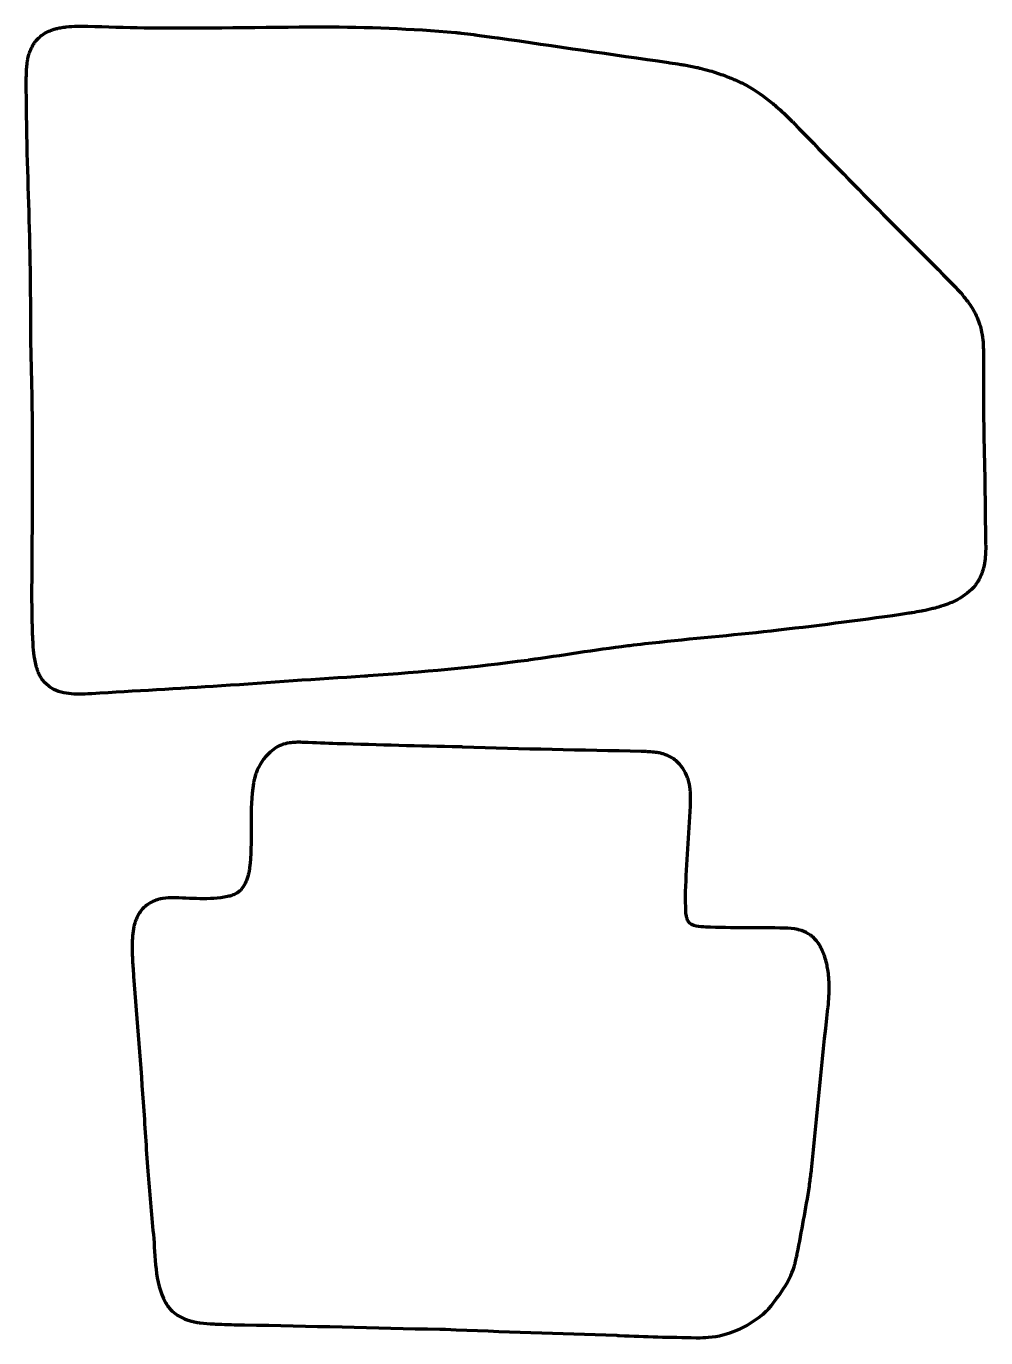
# Model space of a CAD drawing. Extents: x -1892 to -608, y -997 to -5.
# Drawn here: x -1892 to -1192, y -976 to -19 of the extents above; entities that cross this region are included whole.
import ezdxf

# ---------------------------------------------------------------- set-up
doc = ezdxf.new("R2010")
doc.units = 0
doc.layers.add('layer0', color=240, linetype='CONTINUOUS', lineweight=100)

msp = doc.modelspace()

# ---------------------------------------------------------------- linework, layer by layer
at = {"layer": 'layer0'}
for p, q in [((-1847.73, -19.1), (-1847.04, -19.11)), ((-1345.24, -77.25), (-1344.86, -77.58)), ((-1209.03, -214.98), (-1208.71, -215.36)), ((-1230.11, -443.75), (-1230.59, -443.87)), ((-1699.83, -541.77), (-1700.29, -541.84)), ((-1734.56, -648), (-1734.92, -648.46)), ((-1814.56, -696.16), (-1814.55, -696.66))]:
    msp.add_line(p, q, dxfattribs=at)
for points in [[(-1854.35, -19.1), (-1853.84, -19.1), (-1853.42, -19.11)], [(-1891.86, -53.95), (-1891.86, -53.55), (-1891.86, -53.04)], [(-1402.73, -49.18), (-1402.13, -49.3), (-1401.46, -49.45)], [(-1891.94, -61.51), (-1891.95, -60.89), (-1891.95, -60.2)], [(-1332.81, -88.91), (-1332.33, -89.41), (-1331.9, -89.85)], [(-1215.74, -207.65), (-1215.3, -208.09), (-1214.82, -208.59)], [(-1205.32, -219.66), (-1205.06, -219.97), (-1204.75, -220.37)], [(-1193.7, -255.18), (-1193.69, -255.68), (-1193.7, -256.08)], [(-1193.61, -262.72), (-1193.61, -263.41), (-1193.62, -264.02)], [(-1246.82, -447.07), (-1247.5, -447.18), (-1248.11, -447.27)], [(-1237.89, -445.5), (-1238.38, -445.59), (-1238.87, -445.68)], [(-1224.43, -442.12), (-1224.91, -442.27), (-1225.31, -442.37)], [(-1886.79, -471.83), (-1886.82, -471.33), (-1886.84, -470.92)], [(-1701.62, -542.08), (-1702.27, -542.21), (-1702.89, -542.36)], [(-1434.79, -548.5), (-1435.32, -548.45), (-1435.87, -548.41)], [(-1785.59, -654.74), (-1786.02, -654.73), (-1786.53, -654.73)], [(-1814.66, -689.23), (-1814.66, -689.73), (-1814.64, -690.14)], [(-1814.15, -704.74), (-1814.11, -705.43), (-1814.06, -706.04)], [(-1329.7, -915.58), (-1329.56, -914.91), (-1329.45, -914.3)], [(-1331.22, -921.88), (-1331.1, -921.39), (-1331.02, -921)], [(-1349.13, -953.01), (-1348.81, -952.62), (-1348.57, -952.3)]]:
    msp.add_lwpolyline(points, dxfattribs=at)
for points, knots in [([(-1891.86, -53.04), (-1891.77, -49.99), (-1891.47, -46.9), (-1890.93, -43.9), (-1890.93, -43.9), (-1890.89, -43.7), (-1890.71, -42.78), (-1890.66, -42.58), (-1890.66, -42.58), (-1890.39, -41.33), (-1890.06, -40.09), (-1889.67, -38.87), (-1889.67, -38.87), (-1889.61, -38.67), (-1889.36, -37.93), (-1889.28, -37.73), (-1889.28, -37.73), (-1888.9, -36.67), (-1888.45, -35.61), (-1887.95, -34.6), (-1887.95, -34.6), (-1887.87, -34.43), (-1887.56, -33.82), (-1887.46, -33.65), (-1887.46, -33.65), (-1886.99, -32.79), (-1886.47, -31.93), (-1885.91, -31.12), (-1885.91, -31.12), (-1885.81, -30.98), (-1885.46, -30.5), (-1885.36, -30.36), (-1885.36, -30.36), (-1883.43, -27.84), (-1881.01, -25.84), (-1878.29, -24.24), (-1878.29, -24.24), (-1878.01, -24.08), (-1877.66, -23.87), (-1877.38, -23.72), (-1877.38, -23.72), (-1876.1, -23.05), (-1874.76, -22.45), (-1873.41, -21.95), (-1873.41, -21.95), (-1873.23, -21.88), (-1872.55, -21.64), (-1872.36, -21.58), (-1872.36, -21.58), (-1871.26, -21.22), (-1870.12, -20.9), (-1868.98, -20.63), (-1868.98, -20.63), (-1868.77, -20.58), (-1867.99, -20.41), (-1867.78, -20.36), (-1867.78, -20.36), (-1866.56, -20.11), (-1865.33, -19.9), (-1864.1, -19.74), (-1864.1, -19.74), (-1863.9, -19.71), (-1863.05, -19.61), (-1862.85, -19.58), (-1862.85, -19.58), (-1860.04, -19.28), (-1857.18, -19.13), (-1854.35, -19.1)], [0, 0, 0, 0, 0.058824, 0.058824, 0.058824, 0.058824, 0.117647, 0.117647, 0.117647, 0.117647, 0.176471, 0.176471, 0.176471, 0.176471, 0.235294, 0.235294, 0.235294, 0.235294, 0.294118, 0.294118, 0.294118, 0.294118, 0.352941, 0.352941, 0.352941, 0.352941, 0.411765, 0.411765, 0.411765, 0.411765, 0.470588, 0.470588, 0.470588, 0.470588, 0.529412, 0.529412, 0.529412, 0.529412, 0.588235, 0.588235, 0.588235, 0.588235, 0.647059, 0.647059, 0.647059, 0.647059, 0.705882, 0.705882, 0.705882, 0.705882, 0.764706, 0.764706, 0.764706, 0.764706, 0.823529, 0.823529, 0.823529, 0.823529, 0.882353, 0.882353, 0.882353, 0.882353, 0.941176, 0.941176, 0.941176, 0.941176, 1, 1, 1, 1]), ([(-1853.42, -19.11), (-1851.9, -19.11), (-1850.38, -19.09), (-1848.86, -19.09), (-1848.86, -19.09), (-1848.5, -19.09), (-1848.08, -19.1), (-1847.73, -19.1)], [0, 0, 0, 0, 0.5, 0.5, 0.5, 0.5, 1, 1, 1, 1]), ([(-1847.04, -19.11), (-1833.32, -19.4), (-1819.61, -20.03), (-1805.9, -20.21), (-1805.9, -20.21), (-1762.8, -20.8), (-1719.67, -19.68), (-1676.58, -19.47), (-1676.58, -19.47), (-1676.36, -19.47), (-1676.05, -19.47), (-1675.83, -19.47), (-1675.83, -19.47), (-1643.48, -19.59), (-1610.99, -20.84), (-1578.76, -23.67), (-1578.76, -23.67), (-1578.55, -23.69), (-1578.22, -23.72), (-1578.01, -23.74), (-1578.01, -23.74), (-1577.92, -23.75), (-1577.36, -23.8), (-1577.26, -23.81), (-1577.26, -23.81), (-1577.06, -23.83), (-1576.73, -23.87), (-1576.52, -23.89), (-1576.52, -23.89), (-1575.9, -23.96), (-1575.28, -24.04), (-1574.66, -24.11), (-1574.66, -24.11), (-1571.59, -24.48), (-1568.53, -24.83), (-1565.47, -25.2), (-1565.47, -25.2), (-1564.97, -25.26), (-1564.47, -25.33), (-1563.98, -25.39), (-1563.98, -25.39), (-1563.78, -25.42), (-1563.44, -25.46), (-1563.24, -25.49), (-1563.24, -25.49), (-1558.32, -26.14), (-1553.41, -26.8), (-1548.5, -27.49), (-1548.5, -27.49), (-1548.41, -27.51), (-1547.85, -27.59), (-1547.76, -27.6), (-1547.76, -27.6), (-1506.3, -33.57), (-1464.88, -39.62), (-1423.41, -45.56), (-1423.41, -45.56), (-1423.22, -45.59), (-1422.85, -45.65), (-1422.67, -45.67), (-1422.67, -45.67), (-1419.94, -46.07), (-1417.22, -46.52), (-1414.5, -46.94), (-1414.5, -46.94), (-1413.88, -47.04), (-1413.26, -47.13), (-1412.64, -47.23), (-1412.64, -47.23), (-1412.43, -47.27), (-1412.12, -47.32), (-1411.9, -47.36), (-1411.9, -47.36), (-1408.84, -47.89), (-1405.78, -48.55), (-1402.73, -49.18)], [0, 0, 0, 0, 0.052632, 0.052632, 0.052632, 0.052632, 0.105263, 0.105263, 0.105263, 0.105263, 0.157895, 0.157895, 0.157895, 0.157895, 0.210526, 0.210526, 0.210526, 0.210526, 0.263158, 0.263158, 0.263158, 0.263158, 0.315789, 0.315789, 0.315789, 0.315789, 0.368421, 0.368421, 0.368421, 0.368421, 0.421053, 0.421053, 0.421053, 0.421053, 0.473684, 0.473684, 0.473684, 0.473684, 0.526316, 0.526316, 0.526316, 0.526316, 0.578947, 0.578947, 0.578947, 0.578947, 0.631579, 0.631579, 0.631579, 0.631579, 0.684211, 0.684211, 0.684211, 0.684211, 0.736842, 0.736842, 0.736842, 0.736842, 0.789474, 0.789474, 0.789474, 0.789474, 0.842105, 0.842105, 0.842105, 0.842105, 0.894737, 0.894737, 0.894737, 0.894737, 0.947368, 0.947368, 0.947368, 0.947368, 1, 1, 1, 1]), ([(-1891.95, -60.2), (-1891.95, -59.86), (-1891.95, -59.42), (-1891.95, -59.07), (-1891.95, -59.07), (-1891.92, -57.36), (-1891.87, -55.66), (-1891.86, -53.95)], [0, 0, 0, 0, 0.5, 0.5, 0.5, 0.5, 1, 1, 1, 1]), ([(-1401.46, -49.45), (-1401.11, -49.53), (-1400.7, -49.62), (-1400.35, -49.72), (-1400.35, -49.72), (-1397.99, -50.33), (-1395.63, -50.96), (-1393.27, -51.6), (-1393.27, -51.6), (-1389.66, -52.58), (-1386.06, -53.86), (-1382.54, -55.13), (-1382.54, -55.13), (-1382.2, -55.25), (-1381.81, -55.4), (-1381.48, -55.53), (-1381.48, -55.53), (-1378.9, -56.56), (-1376.29, -57.55), (-1373.76, -58.69), (-1373.76, -58.69), (-1371.23, -59.83), (-1368.69, -61.09), (-1366.26, -62.42), (-1366.26, -62.42), (-1359.81, -65.96), (-1353.83, -70.25), (-1348.13, -74.88), (-1348.13, -74.88), (-1347.16, -75.67), (-1346.18, -76.44), (-1345.24, -77.25)], [0, 0, 0, 0, 0.125, 0.125, 0.125, 0.125, 0.25, 0.25, 0.25, 0.25, 0.375, 0.375, 0.375, 0.375, 0.5, 0.5, 0.5, 0.5, 0.625, 0.625, 0.625, 0.625, 0.75, 0.75, 0.75, 0.75, 0.875, 0.875, 0.875, 0.875, 1, 1, 1, 1]), ([(-1886.84, -470.92), (-1886.9, -469.58), (-1886.99, -468.23), (-1887.07, -466.89), (-1887.07, -466.89), (-1887.09, -466.53), (-1887.11, -466.12), (-1887.12, -465.76), (-1887.12, -465.76), (-1887.31, -461.32), (-1887.48, -456.88), (-1887.57, -452.43), (-1887.57, -452.43), (-1887.57, -452.24), (-1887.58, -451.88), (-1887.58, -451.68), (-1887.58, -451.68), (-1887.68, -444.79), (-1887.8, -437.89), (-1887.79, -430.99), (-1887.79, -430.99), (-1887.79, -430.78), (-1887.79, -430.45), (-1887.79, -430.24), (-1887.79, -430.24), (-1887.47, -382.36), (-1887.03, -334.46), (-1887.68, -286.58), (-1887.68, -286.58), (-1887.87, -273), (-1888.41, -259.42), (-1888.57, -245.84), (-1888.57, -245.84), (-1888.75, -231.6), (-1888.63, -217.36), (-1888.8, -203.12), (-1888.8, -203.12), (-1889.19, -170.62), (-1890.52, -138.19), (-1891.3, -105.69), (-1891.3, -105.69), (-1891.65, -90.97), (-1891.76, -76.24), (-1891.94, -61.51)], [0, 0, 0, 0, 0.090909, 0.090909, 0.090909, 0.090909, 0.181818, 0.181818, 0.181818, 0.181818, 0.272727, 0.272727, 0.272727, 0.272727, 0.363636, 0.363636, 0.363636, 0.363636, 0.454545, 0.454545, 0.454545, 0.454545, 0.545455, 0.545455, 0.545455, 0.545455, 0.636364, 0.636364, 0.636364, 0.636364, 0.727273, 0.727273, 0.727273, 0.727273, 0.818182, 0.818182, 0.818182, 0.818182, 0.909091, 0.909091, 0.909091, 0.909091, 1, 1, 1, 1]), ([(-1344.86, -77.58), (-1342.99, -79.22), (-1341.13, -80.88), (-1339.31, -82.58), (-1339.31, -82.58), (-1337.38, -84.39), (-1335.5, -86.26), (-1333.61, -88.11), (-1333.61, -88.11), (-1333.35, -88.37), (-1333.06, -88.66), (-1332.81, -88.91)], [0, 0, 0, 0, 0.333333, 0.333333, 0.333333, 0.333333, 0.666667, 0.666667, 0.666667, 0.666667, 1, 1, 1, 1]), ([(-1214.82, -208.59), (-1214.57, -208.84), (-1214.29, -209.15), (-1214.05, -209.41), (-1214.05, -209.41), (-1212.37, -211.26), (-1210.67, -213.1), (-1209.03, -214.98)], [0, 0, 0, 0, 0.5, 0.5, 0.5, 0.5, 1, 1, 1, 1]), ([(-1204.75, -220.37), (-1202.76, -222.98), (-1201.03, -225.88), (-1199.55, -228.81), (-1199.55, -228.81), (-1198.65, -230.58), (-1197.85, -232.42), (-1197.16, -234.29), (-1197.16, -234.29), (-1197.08, -234.51), (-1196.79, -235.34), (-1196.71, -235.56), (-1196.71, -235.56), (-1196.31, -236.77), (-1195.95, -237.99), (-1195.63, -239.22), (-1195.63, -239.22), (-1195.57, -239.44), (-1195.39, -240.2), (-1195.34, -240.42), (-1195.34, -240.42), (-1194.24, -245.24), (-1193.81, -250.24), (-1193.7, -255.18)], [0, 0, 0, 0, 0.166667, 0.166667, 0.166667, 0.166667, 0.333333, 0.333333, 0.333333, 0.333333, 0.5, 0.5, 0.5, 0.5, 0.666667, 0.666667, 0.666667, 0.666667, 0.833333, 0.833333, 0.833333, 0.833333, 1, 1, 1, 1]), ([(-1193.7, -256.08), (-1193.69, -257.91), (-1193.64, -259.75), (-1193.62, -261.58), (-1193.62, -261.58), (-1193.61, -261.95), (-1193.61, -262.35), (-1193.61, -262.72)], [0, 0, 0, 0, 0.5, 0.5, 0.5, 0.5, 1, 1, 1, 1]), ([(-1193.62, -264.02), (-1193.84, -291.68), (-1193.43, -319.22), (-1192.76, -346.87), (-1192.76, -346.87), (-1192.75, -347.08), (-1192.74, -347.41), (-1192.74, -347.62), (-1192.74, -347.62), (-1192.41, -364.07), (-1192.45, -380.52), (-1192.04, -396.98), (-1192.04, -396.98), (-1192.03, -397.4), (-1192.02, -397.66), (-1192.01, -398.07), (-1192.01, -398.07), (-1191.96, -400.88), (-1192.06, -403.71), (-1192.31, -406.5), (-1192.31, -406.5), (-1192.32, -406.66), (-1192.39, -407.34), (-1192.4, -407.5), (-1192.4, -407.5), (-1192.65, -409.72), (-1193.02, -411.93), (-1193.56, -414.1), (-1193.56, -414.1), (-1193.6, -414.25), (-1193.74, -414.78), (-1193.78, -414.93), (-1193.78, -414.93), (-1194.08, -416.02), (-1194.42, -417.1), (-1194.82, -418.15), (-1194.82, -418.15), (-1195.11, -418.94), (-1195.44, -419.73), (-1195.78, -420.5), (-1195.78, -420.5), (-1195.85, -420.63), (-1196.08, -421.13), (-1196.14, -421.26), (-1196.14, -421.26), (-1196.51, -422.01), (-1196.91, -422.76), (-1197.33, -423.48), (-1197.33, -423.48), (-1197.88, -424.43), (-1198.49, -425.36), (-1199.14, -426.24), (-1199.14, -426.24), (-1199.23, -426.37), (-1199.57, -426.8), (-1199.67, -426.92), (-1199.67, -426.92), (-1203.13, -431.22), (-1207.62, -434.55), (-1212.46, -437.15), (-1212.46, -437.15), (-1216.26, -439.18), (-1220.3, -440.88), (-1224.43, -442.12)], [0, 0, 0, 0, 0.0625, 0.0625, 0.0625, 0.0625, 0.125, 0.125, 0.125, 0.125, 0.1875, 0.1875, 0.1875, 0.1875, 0.25, 0.25, 0.25, 0.25, 0.3125, 0.3125, 0.3125, 0.3125, 0.375, 0.375, 0.375, 0.375, 0.4375, 0.4375, 0.4375, 0.4375, 0.5, 0.5, 0.5, 0.5, 0.5625, 0.5625, 0.5625, 0.5625, 0.625, 0.625, 0.625, 0.625, 0.6875, 0.6875, 0.6875, 0.6875, 0.75, 0.75, 0.75, 0.75, 0.8125, 0.8125, 0.8125, 0.8125, 0.875, 0.875, 0.875, 0.875, 0.9375, 0.9375, 0.9375, 0.9375, 1, 1, 1, 1]), ([(-1248.11, -447.27), (-1279.68, -451.96), (-1311.48, -455.93), (-1343.17, -459.61), (-1343.17, -459.61), (-1372.08, -462.96), (-1400.97, -465.39), (-1429.91, -468.45), (-1429.91, -468.45), (-1437.16, -469.21), (-1444.4, -470.05), (-1451.64, -470.88), (-1451.64, -470.88), (-1451.84, -470.9), (-1452.18, -470.94), (-1452.38, -470.97), (-1452.38, -470.97), (-1452.48, -470.98), (-1453.03, -471.05), (-1453.12, -471.06), (-1453.12, -471.06), (-1477.32, -474.09), (-1501.38, -478.11), (-1525.53, -481.47), (-1525.53, -481.47), (-1525.62, -481.48), (-1526.19, -481.56), (-1526.28, -481.57), (-1526.28, -481.57), (-1564.82, -486.78), (-1603.71, -490.23), (-1642.49, -492.98), (-1642.49, -492.98), (-1642.69, -492.99), (-1643.03, -493.02), (-1643.24, -493.03), (-1643.24, -493.03), (-1643.86, -493.07), (-1644.49, -493.11), (-1645.11, -493.15), (-1645.11, -493.15), (-1680, -495.31), (-1714.68, -497.84), (-1749.55, -500.21), (-1749.55, -500.21), (-1781.06, -502.35), (-1812.6, -503.91), (-1844.1, -505.94), (-1844.1, -505.94), (-1844.52, -505.97), (-1844.76, -505.99), (-1845.16, -506.01), (-1845.16, -506.01), (-1847.78, -506.17), (-1850.4, -506.24), (-1853.02, -506.27)], [0, 0, 0, 0, 0.071429, 0.071429, 0.071429, 0.071429, 0.142857, 0.142857, 0.142857, 0.142857, 0.214286, 0.214286, 0.214286, 0.214286, 0.285714, 0.285714, 0.285714, 0.285714, 0.357143, 0.357143, 0.357143, 0.357143, 0.428571, 0.428571, 0.428571, 0.428571, 0.5, 0.5, 0.5, 0.5, 0.571429, 0.571429, 0.571429, 0.571429, 0.642857, 0.642857, 0.642857, 0.642857, 0.714286, 0.714286, 0.714286, 0.714286, 0.785714, 0.785714, 0.785714, 0.785714, 0.857143, 0.857143, 0.857143, 0.857143, 0.928571, 0.928571, 0.928571, 0.928571, 1, 1, 1, 1]), ([(-1238.87, -445.68), (-1241.15, -446.09), (-1243.42, -446.49), (-1245.7, -446.89), (-1245.7, -446.89), (-1246.05, -446.95), (-1246.46, -447.02), (-1246.82, -447.07)], [0, 0, 0, 0, 0.5, 0.5, 0.5, 0.5, 1, 1, 1, 1]), ([(-1853.02, -506.27), (-1863.33, -506.38), (-1874.31, -504.32), (-1880.51, -495.21), (-1880.51, -495.21), (-1880.61, -495.06), (-1880.99, -494.47), (-1881.08, -494.32), (-1881.08, -494.32), (-1881.66, -493.37), (-1882.18, -492.35), (-1882.64, -491.34), (-1882.64, -491.34), (-1882.73, -491.15), (-1883.04, -490.44), (-1883.12, -490.25), (-1883.12, -490.25), (-1883.58, -489.12), (-1883.99, -487.96), (-1884.34, -486.8), (-1884.34, -486.8), (-1884.41, -486.59), (-1884.63, -485.82), (-1884.68, -485.61), (-1884.68, -485.61), (-1885.11, -484.03), (-1885.47, -482.41), (-1885.75, -480.78), (-1885.75, -480.78), (-1886.26, -477.83), (-1886.6, -474.82), (-1886.79, -471.83)], [0, 0, 0, 0, 0.125, 0.125, 0.125, 0.125, 0.25, 0.25, 0.25, 0.25, 0.375, 0.375, 0.375, 0.375, 0.5, 0.5, 0.5, 0.5, 0.625, 0.625, 0.625, 0.625, 0.75, 0.75, 0.75, 0.75, 0.875, 0.875, 0.875, 0.875, 1, 1, 1, 1]), ([(-1702.89, -542.36), (-1707.08, -543.41), (-1710.92, -545.62), (-1714.1, -548.53), (-1714.1, -548.53), (-1718.66, -552.7), (-1722.19, -558.14), (-1724.29, -563.95), (-1724.29, -563.95), (-1724.31, -564.01), (-1724.51, -564.57), (-1724.52, -564.62), (-1724.52, -564.62), (-1724.78, -565.38), (-1725, -566.16), (-1725.21, -566.93), (-1725.21, -566.93), (-1725.5, -568.04), (-1725.76, -569.17), (-1725.97, -570.3), (-1725.97, -570.3), (-1726, -570.45), (-1726.1, -571.02), (-1726.13, -571.17), (-1726.13, -571.17), (-1729.37, -590.5), (-1726.82, -610.32), (-1728.66, -629.74), (-1728.66, -629.74), (-1728.77, -630.93), (-1728.91, -632.12), (-1729.08, -633.29), (-1729.08, -633.29), (-1729.11, -633.51), (-1729.24, -634.31), (-1729.28, -634.53), (-1729.28, -634.53), (-1729.48, -635.71), (-1729.71, -636.9), (-1730, -638.07), (-1730, -638.07), (-1730.04, -638.26), (-1730.23, -638.97), (-1730.28, -639.16), (-1730.28, -639.16), (-1730.57, -640.17), (-1730.9, -641.18), (-1731.28, -642.16), (-1731.28, -642.16), (-1731.34, -642.31), (-1731.59, -642.92), (-1731.65, -643.07), (-1731.65, -643.07), (-1732.42, -644.81), (-1733.41, -646.48), (-1734.56, -648)], [0, 0, 0, 0, 0.071429, 0.071429, 0.071429, 0.071429, 0.142857, 0.142857, 0.142857, 0.142857, 0.214286, 0.214286, 0.214286, 0.214286, 0.285714, 0.285714, 0.285714, 0.285714, 0.357143, 0.357143, 0.357143, 0.357143, 0.428571, 0.428571, 0.428571, 0.428571, 0.5, 0.5, 0.5, 0.5, 0.571429, 0.571429, 0.571429, 0.571429, 0.642857, 0.642857, 0.642857, 0.642857, 0.714286, 0.714286, 0.714286, 0.714286, 0.785714, 0.785714, 0.785714, 0.785714, 0.857143, 0.857143, 0.857143, 0.857143, 0.928571, 0.928571, 0.928571, 0.928571, 1, 1, 1, 1]), ([(-1435.87, -548.41), (-1436.66, -548.35), (-1437.45, -548.29), (-1438.25, -548.25), (-1438.25, -548.25), (-1438.46, -548.23), (-1439.25, -548.19), (-1439.46, -548.18), (-1439.46, -548.18), (-1440.72, -548.12), (-1441.98, -548.07), (-1443.24, -548.04), (-1443.24, -548.04), (-1486.65, -546.87), (-1530.08, -546.57), (-1573.47, -544.8), (-1573.47, -544.8), (-1573.68, -544.79), (-1574.01, -544.78), (-1574.22, -544.77), (-1574.22, -544.77), (-1574.31, -544.77), (-1574.87, -544.75), (-1574.97, -544.75), (-1574.97, -544.75), (-1575.18, -544.74), (-1575.5, -544.74), (-1575.72, -544.73), (-1575.72, -544.73), (-1605.29, -544.19), (-1634.86, -543.2), (-1664.43, -542.43), (-1664.43, -542.43), (-1664.52, -542.43), (-1665.09, -542.41), (-1665.18, -542.41), (-1665.18, -542.41), (-1673.21, -542.16), (-1681.23, -541.8), (-1689.25, -541.45), (-1689.25, -541.45), (-1689.87, -541.43), (-1690.49, -541.4), (-1691.11, -541.38), (-1691.11, -541.38), (-1691.65, -541.36), (-1692.18, -541.35), (-1692.72, -541.35), (-1692.72, -541.35), (-1692.97, -541.34), (-1693.32, -541.34), (-1693.57, -541.34), (-1693.57, -541.34), (-1694.68, -541.35), (-1695.78, -541.38), (-1696.89, -541.46), (-1696.89, -541.46), (-1697.01, -541.46), (-1697.51, -541.5), (-1697.64, -541.51), (-1697.64, -541.51), (-1698.37, -541.58), (-1699.1, -541.66), (-1699.83, -541.77)], [0, 0, 0, 0, 0.0625, 0.0625, 0.0625, 0.0625, 0.125, 0.125, 0.125, 0.125, 0.1875, 0.1875, 0.1875, 0.1875, 0.25, 0.25, 0.25, 0.25, 0.3125, 0.3125, 0.3125, 0.3125, 0.375, 0.375, 0.375, 0.375, 0.4375, 0.4375, 0.4375, 0.4375, 0.5, 0.5, 0.5, 0.5, 0.5625, 0.5625, 0.5625, 0.5625, 0.625, 0.625, 0.625, 0.625, 0.6875, 0.6875, 0.6875, 0.6875, 0.75, 0.75, 0.75, 0.75, 0.8125, 0.8125, 0.8125, 0.8125, 0.875, 0.875, 0.875, 0.875, 0.9375, 0.9375, 0.9375, 0.9375, 1, 1, 1, 1]), ([(-1329.45, -914.3), (-1326.36, -897.96), (-1323.15, -881.56), (-1320.65, -865.1), (-1320.65, -865.1), (-1320.64, -864.99), (-1320.56, -864.47), (-1320.54, -864.36), (-1320.54, -864.36), (-1320.51, -864.15), (-1320.47, -863.83), (-1320.44, -863.62), (-1320.44, -863.62), (-1320, -860.42), (-1319.56, -857.22), (-1319.19, -854.01), (-1319.19, -854.01), (-1319.17, -853.79), (-1319.14, -853.49), (-1319.11, -853.26), (-1319.11, -853.26), (-1314.95, -813.94), (-1311.63, -774.56), (-1307.08, -735.27), (-1307.08, -735.27), (-1307.03, -734.86), (-1307, -734.61), (-1306.95, -734.21), (-1306.95, -734.21), (-1306.39, -729.16), (-1306.14, -724.04), (-1306.19, -718.95), (-1306.19, -718.95), (-1306.2, -718.72), (-1306.21, -717.92), (-1306.22, -717.69), (-1306.22, -717.69), (-1306.25, -716.46), (-1306.31, -715.23), (-1306.39, -713.99), (-1306.39, -713.99), (-1306.4, -713.77), (-1306.47, -712.96), (-1306.48, -712.74), (-1306.48, -712.74), (-1306.65, -710.87), (-1306.88, -709.01), (-1307.17, -707.16), (-1307.17, -707.16), (-1307.41, -705.72), (-1307.68, -704.29), (-1308, -702.87), (-1308, -702.87), (-1308.39, -701.15), (-1308.86, -699.44), (-1309.42, -697.77), (-1309.42, -697.77), (-1309.48, -697.55), (-1309.75, -696.79), (-1309.83, -696.58), (-1309.83, -696.58), (-1310.25, -695.41), (-1310.72, -694.25), (-1311.24, -693.12), (-1311.24, -693.12), (-1311.33, -692.92), (-1311.67, -692.2), (-1311.77, -692), (-1311.77, -692), (-1312.29, -690.95), (-1312.86, -689.91), (-1313.48, -688.92), (-1313.48, -688.92), (-1313.59, -688.76), (-1313.99, -688.15), (-1314.1, -687.99), (-1314.1, -687.99), (-1314.93, -686.79), (-1315.86, -685.63), (-1316.88, -684.58), (-1316.88, -684.58), (-1317.59, -683.84), (-1318.36, -683.13), (-1319.16, -682.49), (-1319.16, -682.49), (-1319.28, -682.39), (-1319.8, -681.99), (-1319.93, -681.9), (-1319.93, -681.9), (-1321.84, -680.53), (-1324.04, -679.42), (-1326.28, -678.71), (-1326.28, -678.71), (-1326.98, -678.49), (-1327.7, -678.29), (-1328.42, -678.11), (-1328.42, -678.11), (-1328.49, -678.09), (-1329.06, -677.97), (-1329.12, -677.95), (-1329.12, -677.95), (-1332.25, -677.28), (-1335.48, -676.99), (-1338.67, -676.9), (-1338.67, -676.9), (-1357.86, -676.36), (-1377.08, -677.01), (-1396.25, -676.06), (-1396.25, -676.06), (-1400.41, -675.85), (-1406.52, -676.08), (-1409, -671.88), (-1409, -671.88), (-1409.6, -670.86), (-1410.16, -669.13), (-1410.4, -667.97), (-1410.4, -667.97), (-1410.87, -665.72), (-1410.75, -663.17), (-1410.85, -660.86), (-1410.85, -660.86), (-1410.99, -657.78), (-1411.06, -654.65), (-1411.02, -651.56), (-1411.02, -651.56), (-1411.02, -651.47), (-1411.01, -650.91), (-1411.01, -650.81), (-1411.01, -650.81), (-1411.01, -650.6), (-1410.99, -650.28), (-1410.98, -650.07), (-1410.98, -650.07), (-1410.03, -629.33), (-1408.66, -608.6), (-1407.45, -587.88), (-1407.45, -587.88), (-1407.34, -585.91), (-1407.3, -583.94), (-1407.3, -581.97), (-1407.3, -581.97), (-1407.3, -580.91), (-1407.33, -579.86), (-1407.36, -578.8), (-1407.36, -578.8), (-1407.38, -578.39), (-1407.41, -577.77), (-1407.44, -577.35), (-1407.44, -577.35), (-1407.45, -577.14), (-1407.53, -576.21), (-1407.55, -575.99), (-1407.55, -575.99), (-1407.67, -574.77), (-1407.85, -573.53), (-1408.07, -572.32), (-1408.07, -572.32), (-1408.11, -572.12), (-1408.26, -571.41), (-1408.3, -571.22), (-1408.3, -571.22), (-1408.6, -569.88), (-1408.98, -568.54), (-1409.45, -567.25), (-1409.45, -567.25), (-1410.36, -564.78), (-1411.56, -562.39), (-1413.06, -560.23), (-1413.06, -560.23), (-1414.33, -558.39), (-1415.81, -556.68), (-1417.47, -555.19), (-1417.47, -555.19), (-1417.59, -555.09), (-1418.01, -554.72), (-1418.13, -554.63), (-1418.13, -554.63), (-1419.09, -553.85), (-1420.12, -553.14), (-1421.17, -552.51), (-1421.17, -552.51), (-1423.03, -551.41), (-1425.05, -550.53), (-1427.11, -549.88), (-1427.11, -549.88), (-1427.25, -549.84), (-1427.71, -549.71), (-1427.84, -549.67), (-1427.84, -549.67), (-1428.61, -549.47), (-1429.38, -549.3), (-1430.16, -549.15), (-1430.16, -549.15), (-1430.32, -549.12), (-1430.85, -549.02), (-1431.02, -548.99), (-1431.02, -548.99), (-1431.93, -548.83), (-1432.86, -548.71), (-1433.79, -548.6), (-1433.79, -548.6), (-1433.95, -548.58), (-1434.63, -548.51), (-1434.79, -548.5)], [0, 0, 0, 0, 0.019608, 0.019608, 0.019608, 0.019608, 0.039216, 0.039216, 0.039216, 0.039216, 0.058824, 0.058824, 0.058824, 0.058824, 0.078431, 0.078431, 0.078431, 0.078431, 0.098039, 0.098039, 0.098039, 0.098039, 0.117647, 0.117647, 0.117647, 0.117647, 0.137255, 0.137255, 0.137255, 0.137255, 0.156863, 0.156863, 0.156863, 0.156863, 0.176471, 0.176471, 0.176471, 0.176471, 0.196078, 0.196078, 0.196078, 0.196078, 0.215686, 0.215686, 0.215686, 0.215686, 0.235294, 0.235294, 0.235294, 0.235294, 0.254902, 0.254902, 0.254902, 0.254902, 0.27451, 0.27451, 0.27451, 0.27451, 0.294118, 0.294118, 0.294118, 0.294118, 0.313726, 0.313726, 0.313726, 0.313726, 0.333333, 0.333333, 0.333333, 0.333333, 0.352941, 0.352941, 0.352941, 0.352941, 0.372549, 0.372549, 0.372549, 0.372549, 0.392157, 0.392157, 0.392157, 0.392157, 0.411765, 0.411765, 0.411765, 0.411765, 0.431373, 0.431373, 0.431373, 0.431373, 0.45098, 0.45098, 0.45098, 0.45098, 0.470588, 0.470588, 0.470588, 0.470588, 0.490196, 0.490196, 0.490196, 0.490196, 0.509804, 0.509804, 0.509804, 0.509804, 0.529412, 0.529412, 0.529412, 0.529412, 0.54902, 0.54902, 0.54902, 0.54902, 0.568627, 0.568627, 0.568627, 0.568627, 0.588235, 0.588235, 0.588235, 0.588235, 0.607843, 0.607843, 0.607843, 0.607843, 0.627451, 0.627451, 0.627451, 0.627451, 0.647059, 0.647059, 0.647059, 0.647059, 0.666667, 0.666667, 0.666667, 0.666667, 0.686275, 0.686275, 0.686275, 0.686275, 0.705882, 0.705882, 0.705882, 0.705882, 0.72549, 0.72549, 0.72549, 0.72549, 0.745098, 0.745098, 0.745098, 0.745098, 0.764706, 0.764706, 0.764706, 0.764706, 0.784314, 0.784314, 0.784314, 0.784314, 0.803922, 0.803922, 0.803922, 0.803922, 0.823529, 0.823529, 0.823529, 0.823529, 0.843137, 0.843137, 0.843137, 0.843137, 0.862745, 0.862745, 0.862745, 0.862745, 0.882353, 0.882353, 0.882353, 0.882353, 0.901961, 0.901961, 0.901961, 0.901961, 0.921569, 0.921569, 0.921569, 0.921569, 0.941177, 0.941177, 0.941177, 0.941177, 0.960784, 0.960784, 0.960784, 0.960784, 0.980392, 0.980392, 0.980392, 0.980392, 1, 1, 1, 1]), ([(-1734.92, -648.46), (-1735.29, -648.91), (-1735.71, -649.35), (-1736.15, -649.74), (-1736.15, -649.74), (-1736.69, -650.22), (-1737.28, -650.66), (-1737.88, -651.05), (-1737.88, -651.05), (-1738.82, -651.67), (-1739.85, -652.21), (-1740.89, -652.63), (-1740.89, -652.63), (-1741.04, -652.69), (-1741.64, -652.91), (-1741.79, -652.96), (-1741.79, -652.96), (-1742.86, -653.32), (-1743.97, -653.61), (-1745.07, -653.85), (-1745.07, -653.85), (-1758.22, -656.73), (-1772.26, -654.83), (-1785.59, -654.74)], [0, 0, 0, 0, 0.166667, 0.166667, 0.166667, 0.166667, 0.333333, 0.333333, 0.333333, 0.333333, 0.5, 0.5, 0.5, 0.5, 0.666667, 0.666667, 0.666667, 0.666667, 0.833333, 0.833333, 0.833333, 0.833333, 1, 1, 1, 1]), ([(-1786.53, -654.73), (-1789.02, -654.77), (-1791.65, -655.01), (-1794.09, -655.52), (-1794.09, -655.52), (-1794.85, -655.68), (-1795.61, -655.89), (-1796.35, -656.13), (-1796.35, -656.13), (-1799.24, -657.05), (-1802.02, -658.48), (-1804.4, -660.37), (-1804.4, -660.37), (-1804.5, -660.45), (-1804.87, -660.75), (-1804.97, -660.84), (-1804.97, -660.84), (-1806.43, -662.11), (-1807.74, -663.56), (-1808.87, -665.13), (-1808.87, -665.13), (-1808.95, -665.25), (-1809.27, -665.71), (-1809.35, -665.83), (-1809.35, -665.83), (-1809.82, -666.55), (-1810.27, -667.3), (-1810.67, -668.06), (-1810.67, -668.06), (-1810.74, -668.2), (-1810.99, -668.69), (-1811.06, -668.83), (-1811.06, -668.83), (-1811.43, -669.6), (-1811.77, -670.4), (-1812.08, -671.2), (-1812.08, -671.2), (-1812.14, -671.35), (-1812.33, -671.88), (-1812.38, -672.03), (-1812.38, -672.03), (-1812.68, -672.9), (-1812.94, -673.79), (-1813.17, -674.68), (-1813.17, -674.68), (-1813.22, -674.86), (-1813.36, -675.48), (-1813.4, -675.66), (-1813.4, -675.66), (-1814.38, -680.08), (-1814.67, -684.7), (-1814.66, -689.23)], [0, 0, 0, 0, 0.076923, 0.076923, 0.076923, 0.076923, 0.153846, 0.153846, 0.153846, 0.153846, 0.230769, 0.230769, 0.230769, 0.230769, 0.307692, 0.307692, 0.307692, 0.307692, 0.384615, 0.384615, 0.384615, 0.384615, 0.461538, 0.461538, 0.461538, 0.461538, 0.538462, 0.538462, 0.538462, 0.538462, 0.615385, 0.615385, 0.615385, 0.615385, 0.692308, 0.692308, 0.692308, 0.692308, 0.769231, 0.769231, 0.769231, 0.769231, 0.846154, 0.846154, 0.846154, 0.846154, 0.923077, 0.923077, 0.923077, 0.923077, 1, 1, 1, 1]), ([(-1814.55, -696.66), (-1814.46, -698.98), (-1814.33, -701.29), (-1814.22, -703.61), (-1814.22, -703.61), (-1814.2, -703.97), (-1814.17, -704.38), (-1814.15, -704.74)], [0, 0, 0, 0, 0.5, 0.5, 0.5, 0.5, 1, 1, 1, 1]), ([(-1814.06, -706.04), (-1811.73, -738.64), (-1808.93, -771.21), (-1806.61, -803.82), (-1806.61, -803.82), (-1805.42, -820.59), (-1804.49, -837.38), (-1803.28, -854.15), (-1803.28, -854.15), (-1802.16, -869.53), (-1800.64, -884.89), (-1799.22, -900.24), (-1799.22, -900.24), (-1797.71, -916.53), (-1798.46, -935.12), (-1790.32, -949.91), (-1790.32, -949.91), (-1789.94, -950.59), (-1789.54, -951.27), (-1789.1, -951.93), (-1789.1, -951.93), (-1789.03, -952.04), (-1788.76, -952.43), (-1788.68, -952.54), (-1788.68, -952.54), (-1788.06, -953.4), (-1787.38, -954.23), (-1786.65, -955), (-1786.65, -955), (-1785.18, -956.57), (-1783.5, -957.99), (-1781.71, -959.17), (-1781.71, -959.17), (-1781.58, -959.25), (-1781.1, -959.56), (-1780.97, -959.63), (-1780.97, -959.63), (-1779.06, -960.78), (-1777, -961.72), (-1774.9, -962.47), (-1774.9, -962.47), (-1774.74, -962.53), (-1774.12, -962.74), (-1773.96, -962.79), (-1773.96, -962.79), (-1772.96, -963.11), (-1771.94, -963.4), (-1770.93, -963.65), (-1770.93, -963.65), (-1770.73, -963.7), (-1770.03, -963.86), (-1769.84, -963.91), (-1769.84, -963.91), (-1768.69, -964.16), (-1767.53, -964.38), (-1766.37, -964.56), (-1766.37, -964.56), (-1766.16, -964.59), (-1765.33, -964.72), (-1765.13, -964.75), (-1765.13, -964.75), (-1761.89, -965.19), (-1758.61, -965.48), (-1755.34, -965.59), (-1755.34, -965.59), (-1754.95, -965.6), (-1754.69, -965.6), (-1754.28, -965.62), (-1754.28, -965.62), (-1748, -965.8), (-1741.73, -966.13), (-1735.45, -966.27), (-1735.45, -966.27), (-1735.24, -966.27), (-1734.91, -966.28), (-1734.7, -966.28), (-1734.7, -966.28), (-1734.07, -966.29), (-1733.45, -966.29), (-1732.82, -966.3), (-1732.82, -966.3), (-1685.3, -966.81), (-1637.82, -968.68), (-1590.29, -969.36), (-1590.29, -969.36), (-1589.67, -969.37), (-1589.04, -969.38), (-1588.42, -969.39), (-1588.42, -969.39), (-1588.21, -969.4), (-1587.88, -969.4), (-1587.67, -969.41), (-1587.67, -969.41), (-1587.57, -969.41), (-1587.02, -969.43), (-1586.92, -969.43), (-1586.92, -969.43), (-1586.71, -969.44), (-1586.38, -969.45), (-1586.17, -969.46), (-1586.17, -969.46), (-1544.55, -971.15), (-1502.92, -972.6), (-1461.29, -973.86), (-1461.29, -973.86), (-1461.08, -973.86), (-1460.76, -973.87), (-1460.54, -973.88), (-1460.54, -973.88), (-1460.45, -973.89), (-1459.89, -973.91), (-1459.79, -973.91), (-1459.79, -973.91), (-1459.58, -973.92), (-1459.26, -973.94), (-1459.04, -973.95), (-1459.04, -973.95), (-1440.4, -974.99), (-1421.95, -975.19), (-1403.25, -975.58), (-1403.25, -975.58), (-1402.85, -975.59), (-1402.57, -975.6), (-1402.18, -975.61), (-1402.18, -975.61), (-1399.55, -975.65), (-1396.92, -975.53), (-1394.3, -975.32)], [0, 0, 0, 0, 0.03125, 0.03125, 0.03125, 0.03125, 0.0625, 0.0625, 0.0625, 0.0625, 0.09375, 0.09375, 0.09375, 0.09375, 0.125, 0.125, 0.125, 0.125, 0.15625, 0.15625, 0.15625, 0.15625, 0.1875, 0.1875, 0.1875, 0.1875, 0.21875, 0.21875, 0.21875, 0.21875, 0.25, 0.25, 0.25, 0.25, 0.28125, 0.28125, 0.28125, 0.28125, 0.3125, 0.3125, 0.3125, 0.3125, 0.34375, 0.34375, 0.34375, 0.34375, 0.375, 0.375, 0.375, 0.375, 0.40625, 0.40625, 0.40625, 0.40625, 0.4375, 0.4375, 0.4375, 0.4375, 0.46875, 0.46875, 0.46875, 0.46875, 0.5, 0.5, 0.5, 0.5, 0.53125, 0.53125, 0.53125, 0.53125, 0.5625, 0.5625, 0.5625, 0.5625, 0.59375, 0.59375, 0.59375, 0.59375, 0.625, 0.625, 0.625, 0.625, 0.65625, 0.65625, 0.65625, 0.65625, 0.6875, 0.6875, 0.6875, 0.6875, 0.71875, 0.71875, 0.71875, 0.71875, 0.75, 0.75, 0.75, 0.75, 0.78125, 0.78125, 0.78125, 0.78125, 0.8125, 0.8125, 0.8125, 0.8125, 0.84375, 0.84375, 0.84375, 0.84375, 0.875, 0.875, 0.875, 0.875, 0.90625, 0.90625, 0.90625, 0.90625, 0.9375, 0.9375, 0.9375, 0.9375, 0.96875, 0.96875, 0.96875, 0.96875, 1, 1, 1, 1]), ([(-1331.02, -921), (-1330.68, -919.55), (-1330.29, -918.13), (-1329.95, -916.69), (-1329.95, -916.69), (-1329.86, -916.34), (-1329.77, -915.93), (-1329.7, -915.58)], [0, 0, 0, 0, 0.5, 0.5, 0.5, 0.5, 1, 1, 1, 1]), ([(-1394.3, -975.32), (-1379.87, -974.15), (-1366.45, -968.21), (-1355.29, -959.09), (-1355.29, -959.09), (-1353.09, -957.29), (-1350.96, -955.17), (-1349.13, -953.01)], [0, 0, 0, 0, 0.5, 0.5, 0.5, 0.5, 1, 1, 1, 1])]:
    msp.add_open_spline(points, degree=3, knots=knots, dxfattribs=at)
for points in [[(-1331.9, -89.85), (-1293.61, -129.53), (-1254.56, -168.48), (-1215.74, -207.65)], [(-1208.71, -215.36), (-1207.53, -216.76), (-1206.47, -218.24), (-1205.32, -219.66)], [(-1230.59, -443.87), (-1233.01, -444.45), (-1235.45, -445.01), (-1237.89, -445.5)], [(-1225.31, -442.37), (-1226.91, -442.81), (-1228.5, -443.33), (-1230.11, -443.75)], [(-1700.29, -541.84), (-1700.69, -541.9), (-1701.22, -542), (-1701.62, -542.08)], [(-1814.64, -690.14), (-1814.6, -692.15), (-1814.62, -694.15), (-1814.56, -696.16)], [(-1348.57, -952.3), (-1341.28, -943.07), (-1334.27, -933.45), (-1331.22, -921.88)]]:
    msp.add_open_spline(points, degree=3, dxfattribs=at)

doc.saveas('drawing.dxf')
